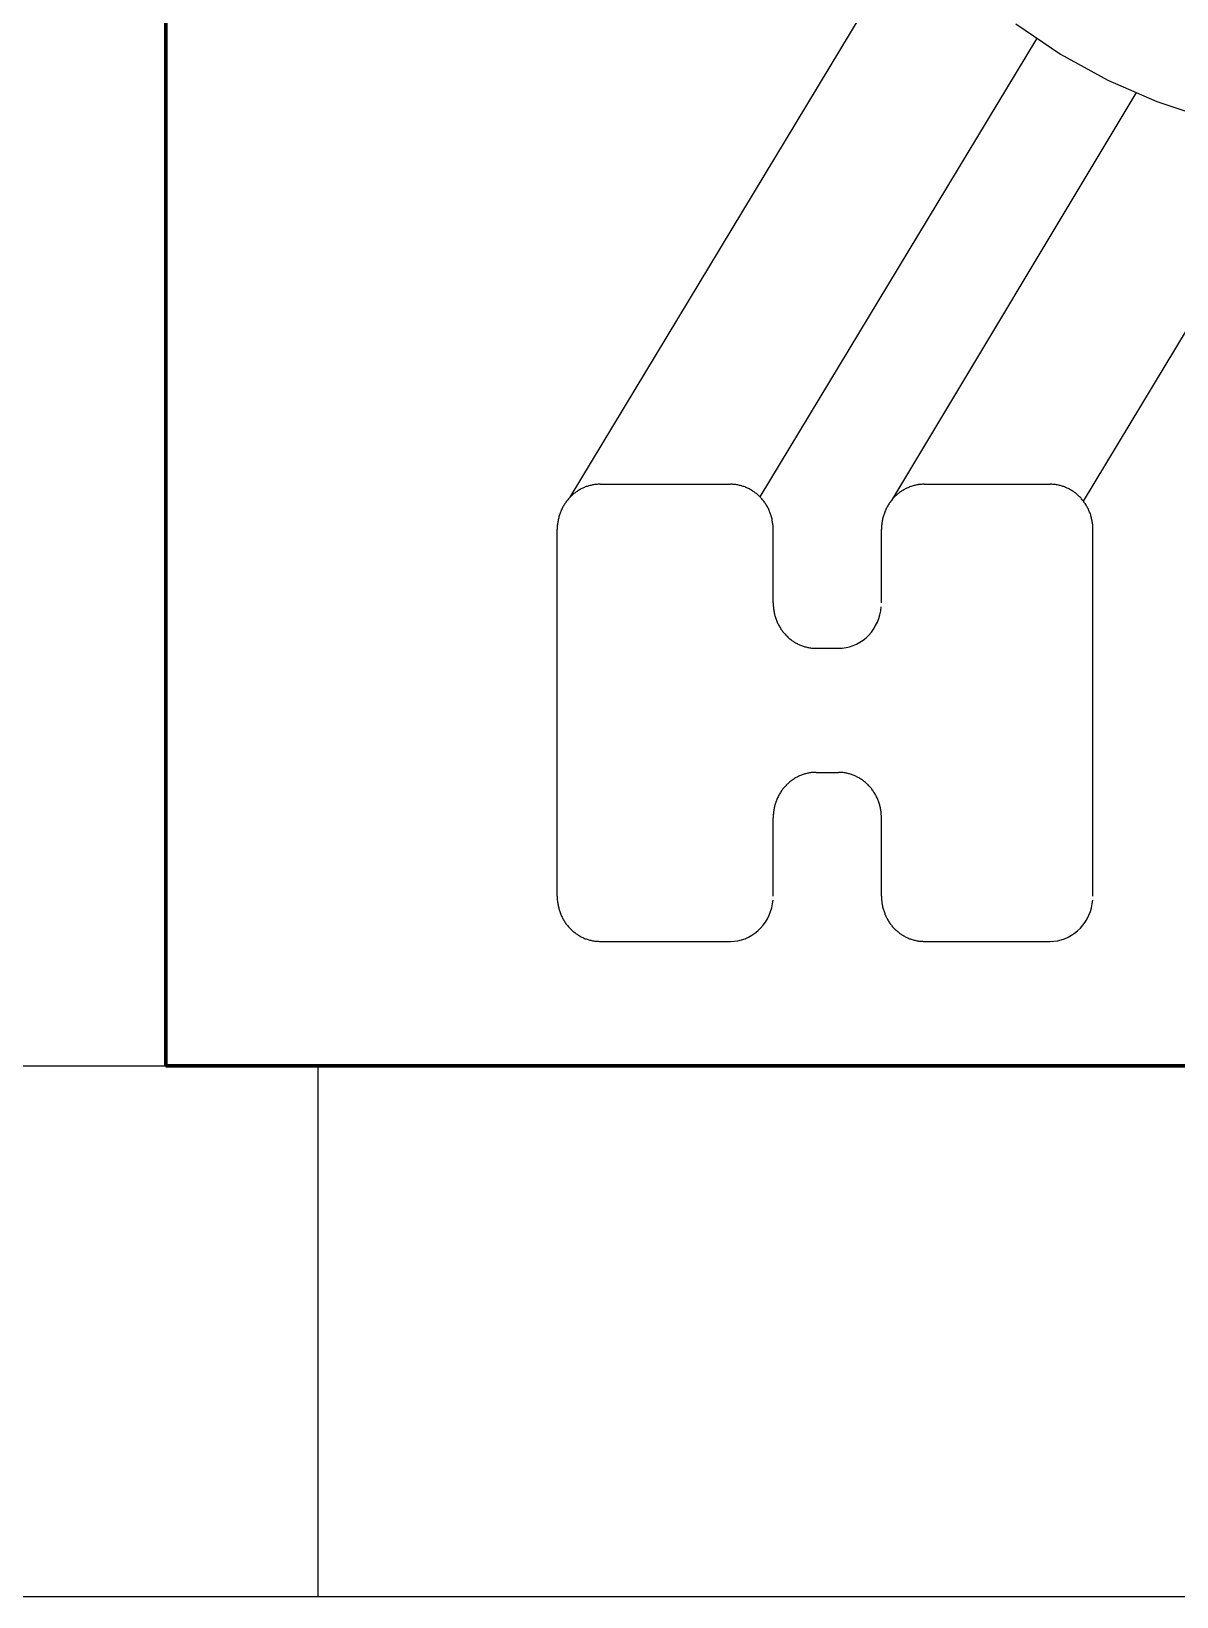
# Model space of a CAD drawing. Header units: inches. Extents: x 36 to 5114, y 9 to 306.
# Drawn here: x 266.59 to 277.37, y 26.34 to 41.08 of the extents above; entities that cross this region are included whole.
import ezdxf

# ---------------------------------------------------------------- set-up
doc = ezdxf.new("R2010")
doc.units = ezdxf.units.IN
doc.header["$MEASUREMENT"] = 0
doc.layers.add('Border', color=6, linetype='Continuous')
doc.layers.add('DIM', color=1, linetype='Continuous', lineweight=25)
doc.layers.add('HEL-070', color=4, linetype='Continuous', lineweight=70)

# ---------------------------------------------------------------- blocks, each defined once
blk = doc.blocks.new('A3_BORDER')
at = {"linetype": 'Continuous'}
blk.add_line((215, 7.15), (215, 2.15), dxfattribs=at)
at = {"layer": 'Border', "color": 7}
blk.add_lwpolyline([(0, 2.15), (384, 2.15), (384, 264.65), (0, 264.65)], close=True, dxfattribs=at)
at = {"layer": 'Border', "color": 6}
blk.add_lwpolyline([(5, 7.15), (379, 7.15), (379, 259.65), (5, 259.65)], close=True, dxfattribs=at)

msp = doc.modelspace()

# ---------------------------------------------------------------- linework, layer by layer
at = {"color": 4}
msp.add_line((267.857, 59.242), (267.857, 31.337), dxfattribs=at)
at = {"color": 6, "linetype": 'Continuous', "lineweight": -3}
for p, q in [((271.663, 36.694), (274.896, 42.051)), ((275.86, 41.152), (276.282, 40.867)), ((273.452, 36.696), (276.057, 41.012)), ((276.282, 40.867), (276.727, 40.623)), ((276.727, 40.623), (277.189, 40.42)), ((274.693, 36.664), (276.995, 40.499)), ((277.189, 40.42), (277.667, 40.261)), ((276.496, 36.657), (278.565, 40.086)), ((271.692, 36.721), (271.685, 36.715)), ((271.699, 36.727), (271.692, 36.721)), ((271.706, 36.733), (271.699, 36.727)), ((271.713, 36.738), (271.706, 36.733)), ((271.72, 36.743), (271.713, 36.738)), ((271.728, 36.748), (271.72, 36.743)), ((271.735, 36.753), (271.728, 36.748)), ((271.743, 36.758), (271.735, 36.753)), ((271.75, 36.763), (271.743, 36.758)), ((271.758, 36.767), (271.75, 36.763)), ((271.766, 36.771), (271.758, 36.767)), ((271.774, 36.775), (271.766, 36.771)), ((271.782, 36.779), (271.774, 36.775)), ((271.79, 36.783), (271.782, 36.779)), ((271.798, 36.786), (271.79, 36.783)), ((271.806, 36.79), (271.798, 36.786)), ((271.815, 36.793), (271.806, 36.79)), ((271.823, 36.795), (271.815, 36.793)), ((271.832, 36.798), (271.823, 36.795)), ((271.84, 36.801), (271.832, 36.798)), ((271.849, 36.803), (271.84, 36.801)), ((271.857, 36.805), (271.849, 36.803)), ((271.866, 36.807), (271.857, 36.805)), ((271.874, 36.809), (271.866, 36.807)), ((271.883, 36.81), (271.874, 36.809)), ((271.892, 36.812), (271.883, 36.81)), ((271.901, 36.813), (271.892, 36.812)), ((271.909, 36.814), (271.901, 36.813)), ((271.918, 36.814), (271.909, 36.814)), ((271.927, 36.815), (271.918, 36.814)), ((271.936, 36.815), (271.927, 36.815)), ((271.945, 36.815), (271.936, 36.815)), ((271.945, 36.815), (273.172, 36.815)), ((273.18, 36.815), (273.172, 36.815)), ((273.189, 36.815), (273.18, 36.815)), ((273.198, 36.814), (273.189, 36.815)), ((273.207, 36.814), (273.198, 36.814)), ((273.215, 36.813), (273.207, 36.814)), ((273.224, 36.812), (273.215, 36.813)), ((273.233, 36.81), (273.224, 36.812)), ((273.242, 36.809), (273.233, 36.81)), ((273.25, 36.807), (273.242, 36.809)), ((273.259, 36.805), (273.25, 36.807)), ((273.267, 36.803), (273.259, 36.805)), ((273.276, 36.801), (273.267, 36.803)), ((273.284, 36.798), (273.276, 36.801)), ((273.293, 36.795), (273.284, 36.798)), ((273.301, 36.793), (273.293, 36.795)), ((273.31, 36.79), (273.301, 36.793)), ((273.318, 36.786), (273.31, 36.79)), ((273.326, 36.783), (273.318, 36.786)), ((273.334, 36.779), (273.326, 36.783)), ((273.342, 36.775), (273.334, 36.779)), ((273.35, 36.771), (273.342, 36.775)), ((273.358, 36.767), (273.35, 36.771)), ((273.366, 36.763), (273.358, 36.767)), ((273.373, 36.758), (273.366, 36.763)), ((273.381, 36.753), (273.373, 36.758)), ((273.388, 36.748), (273.381, 36.753)), ((273.396, 36.743), (273.388, 36.748)), ((273.403, 36.738), (273.396, 36.743)), ((273.41, 36.733), (273.403, 36.738)), ((273.417, 36.727), (273.41, 36.733)), ((273.424, 36.721), (273.417, 36.727)), ((273.431, 36.715), (273.424, 36.721)), ((274.745, 36.721), (274.738, 36.715)), ((274.752, 36.727), (274.745, 36.721)), ((274.759, 36.733), (274.752, 36.727)), ((274.766, 36.738), (274.759, 36.733)), ((274.774, 36.743), (274.766, 36.738)), ((274.781, 36.748), (274.774, 36.743)), ((274.788, 36.753), (274.781, 36.748)), ((274.796, 36.758), (274.788, 36.753)), ((274.804, 36.763), (274.796, 36.758)), ((274.811, 36.767), (274.804, 36.763)), ((274.819, 36.771), (274.811, 36.767)), ((274.827, 36.775), (274.819, 36.771)), ((274.835, 36.779), (274.827, 36.775)), ((274.843, 36.783), (274.835, 36.779)), ((274.852, 36.786), (274.843, 36.783)), ((274.86, 36.79), (274.852, 36.786)), ((274.868, 36.793), (274.86, 36.79)), ((274.876, 36.795), (274.868, 36.793)), ((274.885, 36.798), (274.876, 36.795)), ((274.893, 36.801), (274.885, 36.798)), ((274.902, 36.803), (274.893, 36.801)), ((274.91, 36.805), (274.902, 36.803)), ((274.919, 36.807), (274.91, 36.805)), ((274.928, 36.809), (274.919, 36.807)), ((274.936, 36.81), (274.928, 36.809)), ((274.945, 36.812), (274.936, 36.81)), ((274.954, 36.813), (274.945, 36.812)), ((274.963, 36.814), (274.954, 36.813)), ((274.971, 36.814), (274.963, 36.814)), ((274.98, 36.815), (274.971, 36.814)), ((274.989, 36.815), (274.98, 36.815)), ((274.998, 36.815), (274.989, 36.815)), ((274.998, 36.815), (276.182, 36.815)), ((276.191, 36.815), (276.182, 36.815)), ((276.2, 36.815), (276.191, 36.815)), ((276.209, 36.814), (276.2, 36.815)), ((276.218, 36.814), (276.209, 36.814)), ((276.226, 36.813), (276.218, 36.814)), ((276.235, 36.812), (276.226, 36.813)), ((276.244, 36.81), (276.235, 36.812)), ((276.252, 36.809), (276.244, 36.81)), ((276.261, 36.807), (276.252, 36.809)), ((276.27, 36.805), (276.261, 36.807)), ((276.278, 36.803), (276.27, 36.805)), ((276.287, 36.801), (276.278, 36.803)), ((276.295, 36.798), (276.287, 36.801)), ((276.304, 36.795), (276.295, 36.798)), ((276.312, 36.793), (276.304, 36.795)), ((276.32, 36.79), (276.312, 36.793)), ((276.329, 36.786), (276.32, 36.79)), ((276.337, 36.783), (276.329, 36.786)), ((276.345, 36.779), (276.337, 36.783)), ((276.353, 36.775), (276.345, 36.779)), ((276.361, 36.771), (276.353, 36.775)), ((276.369, 36.767), (276.361, 36.771)), ((276.376, 36.763), (276.369, 36.767)), ((276.384, 36.758), (276.376, 36.763)), ((276.392, 36.753), (276.384, 36.758)), ((276.399, 36.748), (276.392, 36.753)), ((276.407, 36.743), (276.399, 36.748)), ((276.414, 36.738), (276.407, 36.743)), ((276.421, 36.733), (276.414, 36.738)), ((276.428, 36.727), (276.421, 36.733)), ((276.435, 36.721), (276.428, 36.727)), ((276.442, 36.715), (276.435, 36.721)), ((271.579, 36.569), (271.575, 36.56)), ((271.583, 36.577), (271.579, 36.569)), ((271.587, 36.586), (271.583, 36.577)), ((271.591, 36.594), (271.587, 36.586)), ((271.595, 36.602), (271.591, 36.594)), ((271.599, 36.61), (271.595, 36.602)), ((271.604, 36.618), (271.599, 36.61)), ((271.609, 36.626), (271.604, 36.618)), ((271.614, 36.633), (271.609, 36.626)), ((271.619, 36.641), (271.614, 36.633)), ((271.624, 36.648), (271.619, 36.641)), ((271.63, 36.656), (271.624, 36.648)), ((271.635, 36.663), (271.63, 36.656)), ((271.641, 36.67), (271.635, 36.663)), ((271.647, 36.677), (271.641, 36.67)), ((271.653, 36.684), (271.647, 36.677)), ((271.659, 36.69), (271.653, 36.684)), ((271.665, 36.697), (271.659, 36.69)), ((271.672, 36.703), (271.665, 36.697)), ((271.678, 36.709), (271.672, 36.703)), ((271.685, 36.715), (271.678, 36.709)), ((273.438, 36.709), (273.431, 36.715)), ((273.444, 36.703), (273.438, 36.709)), ((273.451, 36.697), (273.444, 36.703)), ((273.457, 36.69), (273.451, 36.697)), ((273.463, 36.684), (273.457, 36.69)), ((273.469, 36.677), (273.463, 36.684)), ((273.475, 36.67), (273.469, 36.677)), ((273.481, 36.663), (273.475, 36.67)), ((273.486, 36.656), (273.481, 36.663)), ((273.492, 36.648), (273.486, 36.656)), ((273.497, 36.641), (273.492, 36.648)), ((273.502, 36.633), (273.497, 36.641)), ((273.507, 36.626), (273.502, 36.633)), ((273.512, 36.618), (273.507, 36.626)), ((273.517, 36.61), (273.512, 36.618)), ((273.521, 36.602), (273.517, 36.61)), ((273.525, 36.594), (273.521, 36.602)), ((273.53, 36.586), (273.525, 36.594)), ((273.534, 36.577), (273.53, 36.586)), ((273.537, 36.569), (273.534, 36.577)), ((273.541, 36.56), (273.537, 36.569)), ((274.632, 36.569), (274.628, 36.56)), ((274.636, 36.577), (274.632, 36.569)), ((274.64, 36.586), (274.636, 36.577)), ((274.644, 36.594), (274.64, 36.586)), ((274.648, 36.602), (274.644, 36.594)), ((274.653, 36.61), (274.648, 36.602)), ((274.657, 36.618), (274.653, 36.61)), ((274.662, 36.626), (274.657, 36.618)), ((274.667, 36.633), (274.662, 36.626)), ((274.672, 36.641), (274.667, 36.633)), ((274.678, 36.648), (274.672, 36.641)), ((274.683, 36.656), (274.678, 36.648)), ((274.689, 36.663), (274.683, 36.656)), ((274.694, 36.67), (274.689, 36.663)), ((274.7, 36.677), (274.694, 36.67)), ((274.706, 36.684), (274.7, 36.677)), ((274.712, 36.69), (274.706, 36.684)), ((274.719, 36.697), (274.712, 36.69)), ((274.725, 36.703), (274.719, 36.697)), ((274.732, 36.709), (274.725, 36.703)), ((274.738, 36.715), (274.732, 36.709)), ((276.448, 36.709), (276.442, 36.715)), ((276.455, 36.703), (276.448, 36.709)), ((276.461, 36.697), (276.455, 36.703)), ((276.468, 36.69), (276.461, 36.697)), ((276.474, 36.684), (276.468, 36.69)), ((276.48, 36.677), (276.474, 36.684)), ((276.486, 36.67), (276.48, 36.677)), ((276.492, 36.663), (276.486, 36.67)), ((276.497, 36.656), (276.492, 36.663)), ((276.503, 36.648), (276.497, 36.656)), ((276.508, 36.641), (276.503, 36.648)), ((276.513, 36.633), (276.508, 36.641)), ((276.518, 36.626), (276.513, 36.633)), ((276.523, 36.618), (276.518, 36.626)), ((276.527, 36.61), (276.523, 36.618)), ((276.532, 36.602), (276.527, 36.61)), ((276.536, 36.594), (276.532, 36.602)), ((276.54, 36.586), (276.536, 36.594)), ((276.544, 36.577), (276.54, 36.586)), ((276.548, 36.569), (276.544, 36.577)), ((276.552, 36.56), (276.548, 36.569)), ((271.543, 36.435), (271.542, 36.426)), ((271.542, 36.426), (271.542, 36.416)), ((271.544, 36.444), (271.543, 36.435)), ((271.546, 36.453), (271.544, 36.444)), ((271.547, 36.463), (271.546, 36.453)), ((271.549, 36.472), (271.547, 36.463)), ((271.55, 36.481), (271.549, 36.472)), ((271.552, 36.49), (271.55, 36.481)), ((271.555, 36.499), (271.552, 36.49)), ((271.557, 36.508), (271.555, 36.499)), ((271.56, 36.517), (271.557, 36.508)), ((271.562, 36.526), (271.56, 36.517)), ((271.565, 36.534), (271.562, 36.526)), ((271.568, 36.543), (271.565, 36.534)), ((271.572, 36.552), (271.568, 36.543)), ((271.575, 36.56), (271.572, 36.552)), ((273.544, 36.552), (273.541, 36.56)), ((273.548, 36.543), (273.544, 36.552)), ((273.551, 36.534), (273.548, 36.543)), ((273.554, 36.526), (273.551, 36.534)), ((273.556, 36.517), (273.554, 36.526)), ((273.559, 36.508), (273.556, 36.517)), ((273.561, 36.499), (273.559, 36.508)), ((273.564, 36.49), (273.561, 36.499)), ((273.566, 36.481), (273.564, 36.49)), ((273.567, 36.472), (273.566, 36.481)), ((273.569, 36.463), (273.567, 36.472)), ((273.57, 36.453), (273.569, 36.463)), ((273.572, 36.444), (273.57, 36.453)), ((273.573, 36.435), (273.572, 36.444)), ((273.574, 36.426), (273.573, 36.435)), ((273.574, 36.416), (273.574, 36.426)), ((274.596, 36.426), (274.595, 36.416)), ((274.597, 36.435), (274.596, 36.426)), ((274.598, 36.444), (274.597, 36.435)), ((274.599, 36.453), (274.598, 36.444)), ((274.6, 36.463), (274.599, 36.453)), ((274.602, 36.472), (274.6, 36.463)), ((274.604, 36.481), (274.602, 36.472)), ((274.606, 36.49), (274.604, 36.481)), ((274.608, 36.499), (274.606, 36.49)), ((274.61, 36.508), (274.608, 36.499)), ((274.613, 36.517), (274.61, 36.508)), ((274.616, 36.526), (274.613, 36.517)), ((274.619, 36.534), (274.616, 36.526)), ((274.622, 36.543), (274.619, 36.534)), ((274.625, 36.552), (274.622, 36.543)), ((274.628, 36.56), (274.625, 36.552)), ((276.555, 36.552), (276.552, 36.56)), ((276.559, 36.543), (276.555, 36.552)), ((276.562, 36.534), (276.559, 36.543)), ((276.565, 36.526), (276.562, 36.534)), ((276.567, 36.517), (276.565, 36.526)), ((276.57, 36.508), (276.567, 36.517)), ((276.572, 36.499), (276.57, 36.508)), ((276.574, 36.49), (276.572, 36.499)), ((276.576, 36.481), (276.574, 36.49)), ((276.578, 36.472), (276.576, 36.481)), ((276.58, 36.463), (276.578, 36.472)), ((276.581, 36.453), (276.58, 36.463)), ((276.583, 36.444), (276.581, 36.453)), ((276.584, 36.435), (276.583, 36.444)), ((276.584, 36.426), (276.584, 36.435)), ((276.585, 36.416), (276.584, 36.426)), ((271.542, 36.416), (271.541, 36.407)), ((271.541, 36.407), (271.541, 36.398)), ((271.541, 36.398), (271.541, 36.388)), ((271.541, 32.936), (271.541, 36.388)), ((273.575, 36.407), (273.574, 36.416)), ((273.575, 36.398), (273.575, 36.407)), ((273.575, 36.388), (273.575, 36.398)), ((273.575, 35.697), (273.575, 36.388)), ((274.595, 36.407), (274.594, 36.398)), ((274.594, 36.398), (274.594, 36.388)), ((274.594, 35.697), (274.594, 36.388)), ((274.595, 36.416), (274.595, 36.407)), ((276.586, 36.407), (276.585, 36.416)), ((276.586, 36.398), (276.586, 36.407)), ((276.586, 36.388), (276.586, 36.398)), ((276.586, 32.936), (276.586, 36.388)), ((273.575, 35.697), (273.575, 35.688)), ((273.575, 35.688), (273.576, 35.679)), ((273.576, 35.679), (273.576, 35.669)), ((273.576, 35.669), (273.577, 35.66)), ((273.577, 35.66), (273.578, 35.651)), ((273.578, 35.651), (273.579, 35.641)), ((273.579, 35.641), (273.58, 35.632)), ((273.58, 35.632), (273.581, 35.623)), ((273.581, 35.623), (273.583, 35.614)), ((273.583, 35.614), (273.585, 35.605)), ((273.585, 35.605), (273.587, 35.596)), ((273.587, 35.596), (273.589, 35.587)), ((273.589, 35.587), (273.591, 35.578)), ((273.591, 35.578), (273.594, 35.569)), ((273.594, 35.569), (273.597, 35.56)), ((273.597, 35.56), (273.599, 35.551)), ((273.599, 35.551), (273.603, 35.543)), ((273.603, 35.543), (273.606, 35.534)), ((274.556, 35.517), (274.57, 35.551)), ((274.57, 35.551), (274.58, 35.587)), ((274.58, 35.587), (274.588, 35.623)), ((274.588, 35.623), (274.593, 35.66)), ((273.606, 35.534), (273.609, 35.525)), ((273.609, 35.525), (273.613, 35.517)), ((273.613, 35.517), (273.617, 35.508)), ((273.617, 35.508), (273.621, 35.5)), ((273.621, 35.5), (273.625, 35.492)), ((273.625, 35.492), (273.629, 35.484)), ((273.629, 35.484), (273.634, 35.476)), ((273.634, 35.476), (273.638, 35.468)), ((273.638, 35.468), (273.643, 35.46)), ((273.643, 35.46), (273.648, 35.452)), ((273.648, 35.452), (273.653, 35.445)), ((273.653, 35.445), (273.659, 35.437)), ((273.659, 35.437), (273.664, 35.43)), ((273.664, 35.43), (273.67, 35.423)), ((273.67, 35.423), (273.675, 35.416)), ((273.675, 35.416), (273.681, 35.409)), ((273.681, 35.409), (273.687, 35.402)), ((273.687, 35.402), (273.693, 35.395)), ((273.693, 35.395), (273.7, 35.389)), ((274.45, 35.37), (274.476, 35.395)), ((274.476, 35.395), (274.5, 35.423)), ((274.5, 35.423), (274.521, 35.452)), ((274.521, 35.452), (274.54, 35.484)), ((274.54, 35.484), (274.556, 35.517)), ((273.7, 35.389), (273.706, 35.383)), ((273.706, 35.383), (273.713, 35.376)), ((273.713, 35.376), (273.719, 35.37)), ((273.719, 35.37), (273.726, 35.364)), ((273.726, 35.364), (273.733, 35.359)), ((273.733, 35.359), (273.74, 35.353)), ((273.74, 35.353), (273.747, 35.348)), ((273.747, 35.348), (273.755, 35.342)), ((273.755, 35.342), (273.762, 35.337)), ((273.762, 35.337), (273.769, 35.332)), ((273.769, 35.332), (273.777, 35.328)), ((273.777, 35.328), (273.785, 35.323)), ((273.785, 35.323), (273.792, 35.319)), ((273.792, 35.319), (273.8, 35.314)), ((273.8, 35.314), (273.808, 35.31)), ((273.808, 35.31), (273.816, 35.307)), ((273.816, 35.307), (273.824, 35.303)), ((273.824, 35.303), (273.832, 35.299)), ((273.832, 35.299), (273.841, 35.296)), ((273.841, 35.296), (273.849, 35.293)), ((273.849, 35.293), (273.857, 35.29)), ((273.857, 35.29), (273.866, 35.287)), ((273.866, 35.287), (273.874, 35.285)), ((273.874, 35.285), (273.883, 35.283)), ((273.883, 35.283), (273.891, 35.281)), ((273.891, 35.281), (273.9, 35.279)), ((273.9, 35.279), (273.909, 35.277)), ((273.909, 35.277), (273.917, 35.275)), ((273.917, 35.275), (273.926, 35.274)), ((273.926, 35.274), (273.935, 35.273)), ((273.935, 35.273), (273.944, 35.272)), ((273.944, 35.272), (273.952, 35.271)), ((273.952, 35.271), (273.961, 35.271)), ((273.961, 35.271), (273.97, 35.271)), ((273.97, 35.271), (273.979, 35.27)), ((273.979, 35.27), (274.191, 35.27)), ((274.191, 35.27), (274.226, 35.272)), ((274.226, 35.272), (274.261, 35.277)), ((274.261, 35.277), (274.295, 35.285)), ((274.295, 35.285), (274.329, 35.296)), ((274.329, 35.296), (274.361, 35.31)), ((274.361, 35.31), (274.392, 35.328)), ((274.392, 35.328), (274.422, 35.348)), ((274.422, 35.348), (274.45, 35.37)), ((273.816, 34.065), (273.808, 34.061)), ((273.824, 34.069), (273.816, 34.065)), ((273.832, 34.072), (273.824, 34.069)), ((273.841, 34.075), (273.832, 34.072)), ((273.849, 34.079), (273.841, 34.075)), ((273.857, 34.081), (273.849, 34.079)), ((273.866, 34.084), (273.857, 34.081)), ((273.874, 34.087), (273.866, 34.084)), ((273.883, 34.089), (273.874, 34.087)), ((273.891, 34.091), (273.883, 34.089)), ((273.9, 34.093), (273.891, 34.091)), ((273.909, 34.095), (273.9, 34.093)), ((273.917, 34.096), (273.909, 34.095)), ((273.926, 34.097), (273.917, 34.096)), ((273.935, 34.099), (273.926, 34.097)), ((273.944, 34.1), (273.935, 34.099)), ((273.952, 34.1), (273.944, 34.1)), ((273.961, 34.101), (273.952, 34.1)), ((273.97, 34.101), (273.961, 34.101)), ((273.979, 34.101), (273.97, 34.101)), ((273.979, 34.101), (274.191, 34.101)), ((274.199, 34.101), (274.191, 34.101)), ((274.208, 34.101), (274.199, 34.101)), ((274.217, 34.1), (274.208, 34.101)), ((274.226, 34.1), (274.217, 34.1)), ((274.235, 34.099), (274.226, 34.1)), ((274.243, 34.097), (274.235, 34.099)), ((274.252, 34.096), (274.243, 34.097)), ((274.261, 34.095), (274.252, 34.096)), ((274.269, 34.093), (274.261, 34.095)), ((274.278, 34.091), (274.269, 34.093)), ((274.287, 34.089), (274.278, 34.091)), ((274.295, 34.087), (274.287, 34.089)), ((274.304, 34.084), (274.295, 34.087)), ((274.312, 34.081), (274.304, 34.084)), ((274.32, 34.079), (274.312, 34.081)), ((274.329, 34.075), (274.32, 34.079)), ((274.337, 34.072), (274.329, 34.075)), ((274.345, 34.069), (274.337, 34.072)), ((274.353, 34.065), (274.345, 34.069)), ((274.361, 34.061), (274.353, 34.065)), ((273.648, 33.919), (273.643, 33.911)), ((273.653, 33.927), (273.648, 33.919)), ((273.659, 33.934), (273.653, 33.927)), ((273.664, 33.942), (273.659, 33.934)), ((273.67, 33.949), (273.664, 33.942)), ((273.675, 33.956), (273.67, 33.949)), ((273.681, 33.963), (273.675, 33.956)), ((273.687, 33.97), (273.681, 33.963)), ((273.693, 33.976), (273.687, 33.97)), ((273.7, 33.983), (273.693, 33.976)), ((273.706, 33.989), (273.7, 33.983)), ((273.713, 33.995), (273.706, 33.989)), ((273.719, 34.001), (273.713, 33.995)), ((273.726, 34.007), (273.719, 34.001)), ((273.733, 34.013), (273.726, 34.007)), ((273.74, 34.019), (273.733, 34.013)), ((273.747, 34.024), (273.74, 34.019)), ((273.755, 34.029), (273.747, 34.024)), ((273.762, 34.034), (273.755, 34.029)), ((273.769, 34.039), (273.762, 34.034)), ((273.777, 34.044), (273.769, 34.039)), ((273.785, 34.049), (273.777, 34.044)), ((273.792, 34.053), (273.785, 34.049)), ((273.8, 34.057), (273.792, 34.053)), ((273.808, 34.061), (273.8, 34.057)), ((274.369, 34.057), (274.361, 34.061)), ((274.377, 34.053), (274.369, 34.057)), ((274.385, 34.049), (274.377, 34.053)), ((274.392, 34.044), (274.385, 34.049)), ((274.4, 34.039), (274.392, 34.044)), ((274.407, 34.034), (274.4, 34.039)), ((274.415, 34.029), (274.407, 34.034)), ((274.422, 34.024), (274.415, 34.029)), ((274.429, 34.019), (274.422, 34.024)), ((274.436, 34.013), (274.429, 34.019)), ((274.443, 34.007), (274.436, 34.013)), ((274.45, 34.001), (274.443, 34.007)), ((274.457, 33.995), (274.45, 34.001)), ((274.463, 33.989), (274.457, 33.995)), ((274.47, 33.983), (274.463, 33.989)), ((274.476, 33.976), (274.47, 33.983)), ((274.482, 33.97), (274.476, 33.976)), ((274.488, 33.963), (274.482, 33.97)), ((274.494, 33.956), (274.488, 33.963)), ((274.5, 33.949), (274.494, 33.956)), ((274.505, 33.942), (274.5, 33.949)), ((274.511, 33.934), (274.505, 33.942)), ((274.516, 33.927), (274.511, 33.934)), ((274.521, 33.919), (274.516, 33.927)), ((274.526, 33.911), (274.521, 33.919)), ((273.587, 33.776), (273.585, 33.767)), ((273.589, 33.785), (273.587, 33.776)), ((273.591, 33.794), (273.589, 33.785)), ((273.594, 33.803), (273.591, 33.794)), ((273.597, 33.812), (273.594, 33.803)), ((273.599, 33.82), (273.597, 33.812)), ((273.603, 33.829), (273.599, 33.82)), ((273.606, 33.838), (273.603, 33.829)), ((273.609, 33.846), (273.606, 33.838)), ((273.613, 33.855), (273.609, 33.846)), ((273.617, 33.863), (273.613, 33.855)), ((273.621, 33.871), (273.617, 33.863)), ((273.625, 33.88), (273.621, 33.871)), ((273.629, 33.888), (273.625, 33.88)), ((273.634, 33.896), (273.629, 33.888)), ((273.638, 33.904), (273.634, 33.896)), ((273.643, 33.911), (273.638, 33.904)), ((274.531, 33.904), (274.526, 33.911)), ((274.536, 33.896), (274.531, 33.904)), ((274.54, 33.888), (274.536, 33.896)), ((274.544, 33.88), (274.54, 33.888)), ((274.549, 33.871), (274.544, 33.88)), ((274.553, 33.863), (274.549, 33.871)), ((274.556, 33.855), (274.553, 33.863)), ((274.56, 33.846), (274.556, 33.855)), ((274.564, 33.838), (274.56, 33.846)), ((274.567, 33.829), (274.564, 33.838)), ((274.57, 33.82), (274.567, 33.829)), ((274.573, 33.812), (274.57, 33.82)), ((274.576, 33.803), (274.573, 33.812)), ((274.578, 33.794), (274.576, 33.803)), ((274.58, 33.785), (274.578, 33.794)), ((274.583, 33.776), (274.58, 33.785)), ((274.585, 33.767), (274.583, 33.776)), ((273.576, 33.693), (273.575, 33.684)), ((273.575, 33.684), (273.575, 33.674)), ((273.575, 32.936), (273.575, 33.674)), ((273.577, 33.712), (273.576, 33.702)), ((273.576, 33.702), (273.576, 33.693)), ((273.578, 33.721), (273.577, 33.712)), ((273.579, 33.73), (273.578, 33.721)), ((273.58, 33.739), (273.579, 33.73)), ((273.581, 33.749), (273.58, 33.739)), ((273.583, 33.758), (273.581, 33.749)), ((273.585, 33.767), (273.583, 33.758)), ((274.586, 33.758), (274.585, 33.767)), ((274.588, 33.749), (274.586, 33.758)), ((274.59, 33.739), (274.588, 33.749)), ((274.591, 33.73), (274.59, 33.739)), ((274.592, 33.721), (274.591, 33.73)), ((274.593, 33.712), (274.592, 33.721)), ((274.593, 33.702), (274.593, 33.712)), ((274.594, 33.693), (274.593, 33.702)), ((274.594, 33.684), (274.594, 33.693)), ((274.594, 33.674), (274.594, 33.684)), ((274.594, 32.936), (274.594, 33.674)), ((271.541, 32.936), (271.541, 32.927)), ((271.541, 32.927), (271.541, 32.918)), ((271.541, 32.918), (271.542, 32.908)), ((271.542, 32.908), (271.542, 32.899)), ((271.542, 32.899), (271.543, 32.89)), ((271.543, 32.89), (271.544, 32.88)), ((273.569, 32.862), (273.574, 32.899)), ((274.594, 32.936), (274.594, 32.927)), ((274.594, 32.927), (274.595, 32.918)), ((274.595, 32.918), (274.595, 32.908)), ((274.595, 32.908), (274.596, 32.899)), ((274.596, 32.899), (274.597, 32.89)), ((274.597, 32.89), (274.598, 32.88)), ((276.58, 32.862), (276.584, 32.899)), ((271.544, 32.88), (271.546, 32.871)), ((271.546, 32.871), (271.547, 32.862)), ((271.547, 32.862), (271.549, 32.853)), ((271.549, 32.853), (271.55, 32.844)), ((271.55, 32.844), (271.552, 32.835)), ((271.552, 32.835), (271.555, 32.826)), ((271.555, 32.826), (271.557, 32.817)), ((271.557, 32.817), (271.56, 32.808)), ((271.56, 32.808), (271.562, 32.799)), ((271.562, 32.799), (271.565, 32.79)), ((271.565, 32.79), (271.568, 32.781)), ((271.568, 32.781), (271.572, 32.773)), ((271.572, 32.773), (271.575, 32.764)), ((271.575, 32.764), (271.579, 32.756)), ((271.579, 32.756), (271.583, 32.747)), ((271.583, 32.747), (271.587, 32.739)), ((271.587, 32.739), (271.591, 32.731)), ((273.521, 32.723), (273.537, 32.756)), ((273.537, 32.756), (273.551, 32.79)), ((273.551, 32.79), (273.561, 32.826)), ((273.561, 32.826), (273.569, 32.862)), ((274.598, 32.88), (274.599, 32.871)), ((274.599, 32.871), (274.6, 32.862)), ((274.6, 32.862), (274.602, 32.853)), ((274.602, 32.853), (274.604, 32.844)), ((274.604, 32.844), (274.606, 32.835)), ((274.606, 32.835), (274.608, 32.826)), ((274.608, 32.826), (274.61, 32.817)), ((274.61, 32.817), (274.613, 32.808)), ((274.613, 32.808), (274.616, 32.799)), ((274.616, 32.799), (274.619, 32.79)), ((274.619, 32.79), (274.622, 32.781)), ((274.622, 32.781), (274.625, 32.773)), ((274.625, 32.773), (274.628, 32.764)), ((274.628, 32.764), (274.632, 32.756)), ((274.632, 32.756), (274.636, 32.747)), ((274.636, 32.747), (274.64, 32.739)), ((274.64, 32.739), (274.644, 32.731)), ((276.532, 32.723), (276.548, 32.756)), ((276.548, 32.756), (276.562, 32.79)), ((276.562, 32.79), (276.572, 32.826)), ((276.572, 32.826), (276.58, 32.862)), ((271.591, 32.731), (271.595, 32.723)), ((271.595, 32.723), (271.599, 32.715)), ((271.599, 32.715), (271.604, 32.707)), ((271.604, 32.707), (271.609, 32.699)), ((271.609, 32.699), (271.614, 32.691)), ((271.614, 32.691), (271.619, 32.684)), ((271.619, 32.684), (271.624, 32.676)), ((271.624, 32.676), (271.63, 32.669)), ((271.63, 32.669), (271.635, 32.662)), ((271.635, 32.662), (271.641, 32.655)), ((271.641, 32.655), (271.647, 32.648)), ((271.647, 32.648), (271.653, 32.641)), ((271.653, 32.641), (271.659, 32.634)), ((271.659, 32.634), (271.665, 32.628)), ((271.665, 32.628), (271.672, 32.622)), ((271.672, 32.622), (271.678, 32.615)), ((271.678, 32.615), (271.685, 32.609)), ((271.685, 32.609), (271.692, 32.603)), ((271.692, 32.603), (271.699, 32.598)), ((271.699, 32.598), (271.706, 32.592)), ((271.706, 32.592), (271.713, 32.587)), ((273.403, 32.587), (273.431, 32.609)), ((273.431, 32.609), (273.457, 32.634)), ((273.457, 32.634), (273.481, 32.662)), ((273.481, 32.662), (273.502, 32.691)), ((273.502, 32.691), (273.521, 32.723)), ((274.644, 32.731), (274.648, 32.723)), ((274.648, 32.723), (274.653, 32.715)), ((274.653, 32.715), (274.657, 32.707)), ((274.657, 32.707), (274.662, 32.699)), ((274.662, 32.699), (274.667, 32.691)), ((274.667, 32.691), (274.672, 32.684)), ((274.672, 32.684), (274.678, 32.676)), ((274.678, 32.676), (274.683, 32.669)), ((274.683, 32.669), (274.689, 32.662)), ((274.689, 32.662), (274.694, 32.655)), ((274.694, 32.655), (274.7, 32.648)), ((274.7, 32.648), (274.706, 32.641)), ((274.706, 32.641), (274.712, 32.634)), ((274.712, 32.634), (274.719, 32.628)), ((274.719, 32.628), (274.725, 32.622)), ((274.725, 32.622), (274.732, 32.615)), ((274.732, 32.615), (274.738, 32.609)), ((274.738, 32.609), (274.745, 32.603)), ((274.745, 32.603), (274.752, 32.598)), ((274.752, 32.598), (274.759, 32.592)), ((274.759, 32.592), (274.766, 32.587)), ((276.414, 32.587), (276.442, 32.609)), ((276.442, 32.609), (276.468, 32.634)), ((276.468, 32.634), (276.492, 32.662)), ((276.492, 32.662), (276.513, 32.691)), ((276.513, 32.691), (276.532, 32.723)), ((271.713, 32.587), (271.72, 32.581)), ((271.72, 32.581), (271.728, 32.576)), ((271.728, 32.576), (271.735, 32.571)), ((271.735, 32.571), (271.743, 32.567)), ((271.743, 32.567), (271.75, 32.562)), ((271.75, 32.562), (271.758, 32.558)), ((271.758, 32.558), (271.766, 32.553)), ((271.766, 32.553), (271.774, 32.549)), ((271.774, 32.549), (271.782, 32.546)), ((271.782, 32.546), (271.79, 32.542)), ((271.79, 32.542), (271.798, 32.538)), ((271.798, 32.538), (271.806, 32.535)), ((271.806, 32.535), (271.815, 32.532)), ((271.815, 32.532), (271.823, 32.529)), ((271.823, 32.529), (271.832, 32.526)), ((271.832, 32.526), (271.84, 32.524)), ((271.84, 32.524), (271.849, 32.522)), ((271.849, 32.522), (271.857, 32.52)), ((271.857, 32.52), (271.866, 32.518)), ((271.866, 32.518), (271.874, 32.516)), ((271.874, 32.516), (271.883, 32.514)), ((271.883, 32.514), (271.892, 32.513)), ((271.892, 32.513), (271.901, 32.512)), ((271.901, 32.512), (271.909, 32.511)), ((271.909, 32.511), (271.918, 32.51)), ((271.918, 32.51), (271.927, 32.51)), ((271.927, 32.51), (271.936, 32.509)), ((271.936, 32.509), (271.945, 32.509)), ((271.945, 32.509), (273.172, 32.509)), ((273.172, 32.509), (273.207, 32.511)), ((273.207, 32.511), (273.242, 32.516)), ((273.242, 32.516), (273.276, 32.524)), ((273.276, 32.524), (273.31, 32.535)), ((273.31, 32.535), (273.342, 32.549)), ((273.342, 32.549), (273.373, 32.567)), ((273.373, 32.567), (273.403, 32.587)), ((274.766, 32.587), (274.774, 32.581)), ((274.774, 32.581), (274.781, 32.576)), ((274.781, 32.576), (274.788, 32.571)), ((274.788, 32.571), (274.796, 32.567)), ((274.796, 32.567), (274.804, 32.562)), ((274.804, 32.562), (274.811, 32.558)), ((274.811, 32.558), (274.819, 32.553)), ((274.819, 32.553), (274.827, 32.549)), ((274.827, 32.549), (274.835, 32.546)), ((274.835, 32.546), (274.843, 32.542)), ((274.843, 32.542), (274.852, 32.538)), ((274.852, 32.538), (274.86, 32.535)), ((274.86, 32.535), (274.868, 32.532)), ((274.868, 32.532), (274.876, 32.529)), ((274.876, 32.529), (274.885, 32.526)), ((274.885, 32.526), (274.893, 32.524)), ((274.893, 32.524), (274.902, 32.522)), ((274.902, 32.522), (274.91, 32.52)), ((274.91, 32.52), (274.919, 32.518)), ((274.919, 32.518), (274.928, 32.516)), ((274.928, 32.516), (274.936, 32.514)), ((274.936, 32.514), (274.945, 32.513)), ((274.945, 32.513), (274.954, 32.512)), ((274.954, 32.512), (274.963, 32.511)), ((274.963, 32.511), (274.971, 32.51)), ((274.971, 32.51), (274.98, 32.51)), ((274.98, 32.51), (274.989, 32.509)), ((274.989, 32.509), (274.998, 32.509)), ((274.998, 32.509), (276.182, 32.509)), ((276.182, 32.509), (276.218, 32.511)), ((276.218, 32.511), (276.252, 32.516)), ((276.252, 32.516), (276.287, 32.524)), ((276.287, 32.524), (276.32, 32.535)), ((276.32, 32.535), (276.353, 32.549)), ((276.353, 32.549), (276.384, 32.567)), ((276.384, 32.567), (276.414, 32.587))]:
    msp.add_line(p, q, dxfattribs=at)
at = {"layer": 'DIM'}
msp.add_lwpolyline([(267.857, 59.242), (433.286, 59.242), (433.286, 31.337), (267.857, 31.337)], close=True, dxfattribs=at)
at = {"layer": 'HEL-070'}
msp.add_lwpolyline([(433.286, 31.337), (267.857, 31.337), (267.857, 89.32), (433.286, 89.32)], close=True, dxfattribs=at)

# ---------------------------------------------------------------- block references
at = {"linetype": 'Continuous'}
msp.add_blockref('A3_BORDER', (54.286, 24.187), dxfattribs=at)

doc.saveas('drawing.dxf')
